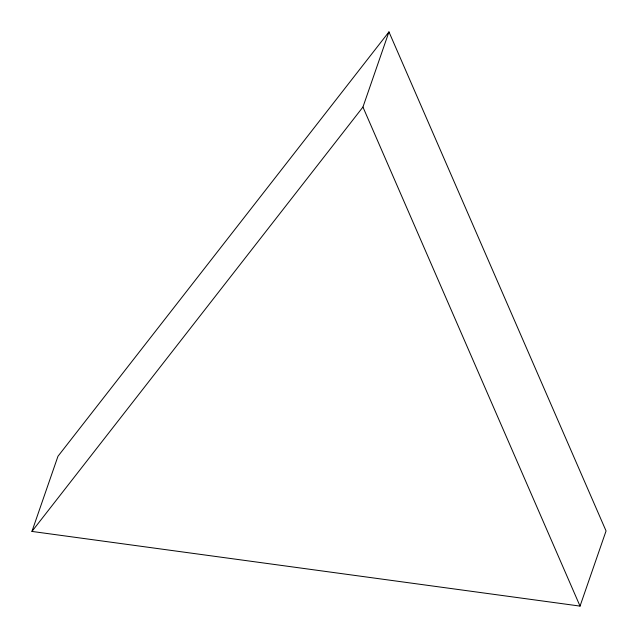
<?xml version="1.0" encoding="UTF-8"?>
<svg xmlns="http://www.w3.org/2000/svg" width="638" height="638" viewBox="0 0 638 638"><rect width="100%" height="100%" fill="white"/><g stroke="black" fill="none" stroke-linecap="round" stroke-linejoin="round"><path stroke-width="0.96" d="M31.94 531.43L57.962 456.282L388.957 31.9L606.06 530.952L580.038 606.1L31.94 531.43L362.942 107.048L388.957 31.9M362.942 107.048L580.038 606.1"/></g></svg>
